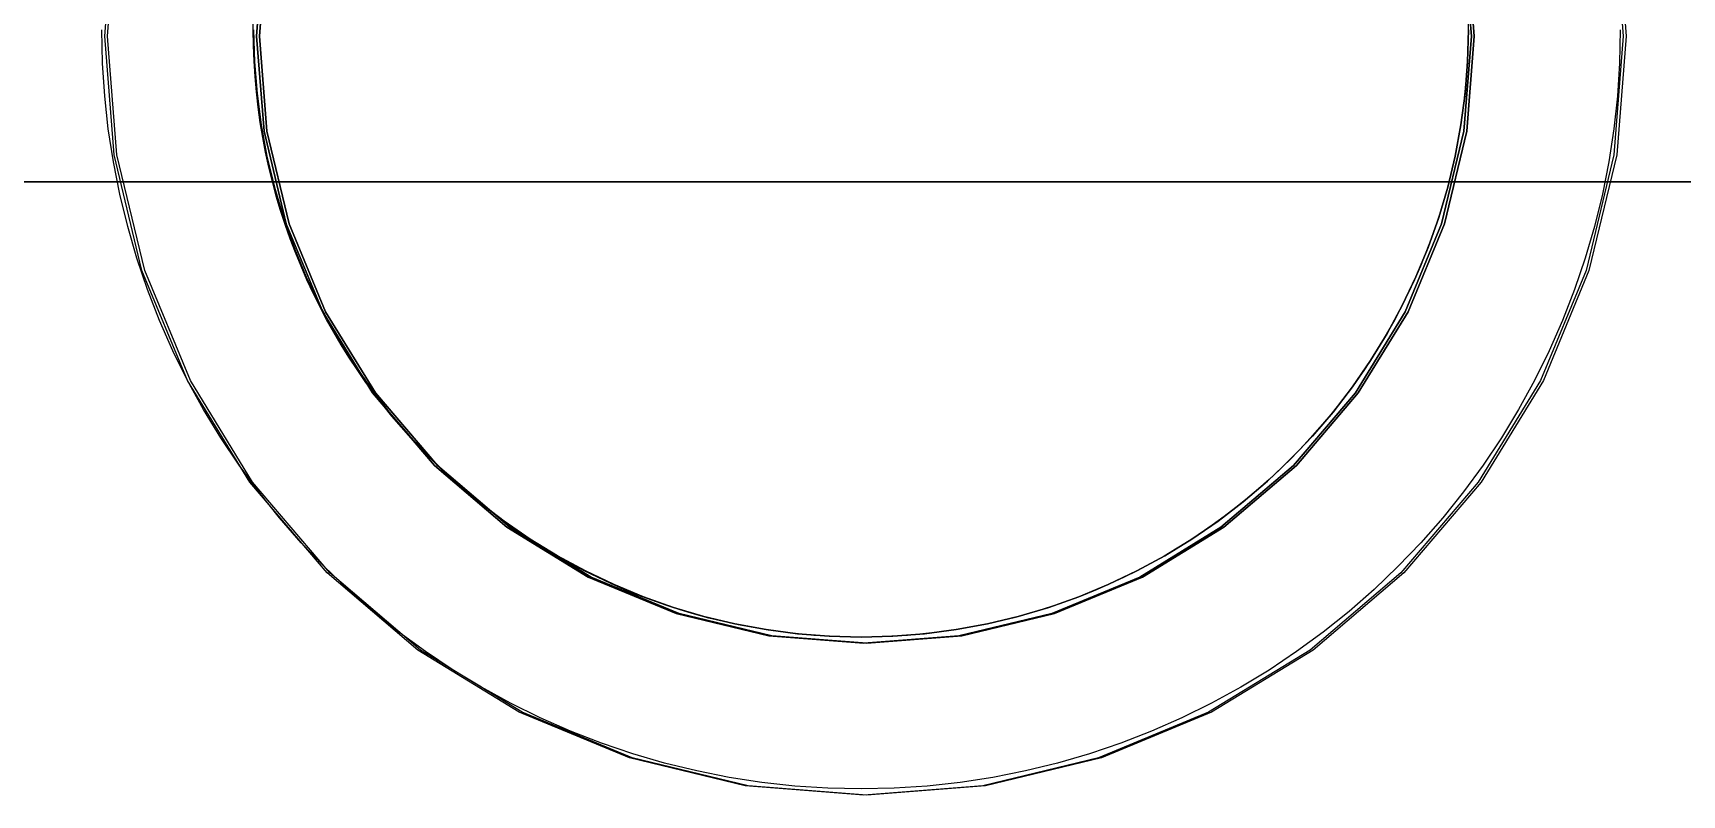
# Model space of a CAD drawing. Header units: millimetres. Extents: x -245 to 49755, y -245 to 41806.
# Drawn here: x 9673.7 to 9728, y 18159.2 to 18184.3 of the extents above; entities that cross this region are included whole.
import ezdxf

# ---------------------------------------------------------------- set-up
doc = ezdxf.new("R2010")
doc.units = ezdxf.units.MM
doc.layers.add('Slab', color=7, linetype='Continuous', lineweight=50)
doc.layers.add('Standard', color=7, linetype='Continuous', lineweight=25)

msp = doc.modelspace()

# ---------------------------------------------------------------- linework, layer by layer
at = {"layer": 'Slab', "color": 7, "linetype": 'Continuous', "lineweight": -3}
for p, q in [((9676.018, 18184.242), (9676.325, 18188.153)), ((9676.018, 18184.242), (9676.325, 18188.153)), ((9676.112, 18184.242), (9676.42, 18188.153)), ((9676.112, 18184.242), (9676.42, 18188.153)), ((9725.71, 18188.153), (9726.018, 18184.242)), ((9725.71, 18188.153), (9726.018, 18184.242)), ((9725.805, 18188.153), (9726.112, 18184.242)), ((9725.805, 18188.153), (9726.112, 18184.242)), ((9681.264, 18187.37), (9681.018, 18184.242)), ((9681.018, 18184.242), (9681.264, 18187.37)), ((9681.359, 18187.37), (9681.112, 18184.242)), ((9681.112, 18184.242), (9681.359, 18187.37)), ((9721.018, 18184.242), (9720.771, 18187.37)), ((9720.771, 18187.37), (9721.018, 18184.242)), ((9721.112, 18184.242), (9720.866, 18187.37)), ((9720.866, 18187.37), (9721.112, 18184.242)), ((9675.946, 18183.353), (9675.922, 18184.443)), ((9675.946, 18183.353), (9675.922, 18184.443)), ((9675.946, 18183.353), (9675.922, 18184.443)), ((9675.946, 18183.353), (9675.922, 18184.443)), ((9676.325, 18180.331), (9676.018, 18184.242)), ((9676.325, 18180.331), (9676.018, 18184.242)), ((9676.42, 18180.331), (9676.112, 18184.242)), ((9676.42, 18180.331), (9676.112, 18184.242)), ((9680.922, 18184.443), (9680.95, 18183.396)), ((9680.95, 18183.396), (9680.922, 18184.443)), ((9680.95, 18183.396), (9680.922, 18184.443)), ((9680.922, 18184.443), (9680.95, 18183.396)), ((9680.95, 18183.396), (9680.922, 18184.443)), ((9680.922, 18184.443), (9680.95, 18183.396)), ((9681.018, 18184.242), (9681.264, 18181.113)), ((9681.264, 18181.113), (9681.018, 18184.242)), ((9681.112, 18184.242), (9681.359, 18181.113)), ((9681.359, 18181.113), (9681.112, 18184.242)), ((9720.771, 18181.113), (9721.018, 18184.242)), ((9721.018, 18184.242), (9720.771, 18181.113)), ((9720.866, 18181.113), (9721.112, 18184.242)), ((9721.112, 18184.242), (9720.866, 18181.113)), ((9720.895, 18183.396), (9720.922, 18184.443)), ((9720.922, 18184.443), (9720.895, 18183.396)), ((9720.922, 18184.443), (9720.895, 18183.396)), ((9720.895, 18183.396), (9720.922, 18184.443)), ((9720.922, 18184.443), (9720.895, 18183.396)), ((9720.895, 18183.396), (9720.922, 18184.443)), ((9726.018, 18184.242), (9725.71, 18180.331)), ((9726.018, 18184.242), (9725.71, 18180.331)), ((9726.112, 18184.242), (9725.805, 18180.331)), ((9726.112, 18184.242), (9725.805, 18180.331)), ((9725.922, 18184.443), (9725.899, 18183.353)), ((9725.922, 18184.443), (9725.899, 18183.353)), ((9725.922, 18184.443), (9725.899, 18183.353)), ((9725.922, 18184.443), (9725.899, 18183.353)), ((9676.018, 18182.264), (9675.946, 18183.353)), ((9676.018, 18182.264), (9675.946, 18183.353)), ((9676.018, 18182.264), (9675.946, 18183.353)), ((9676.018, 18182.264), (9675.946, 18183.353)), ((9680.95, 18183.396), (9681.032, 18182.353)), ((9681.032, 18182.353), (9680.95, 18183.396)), ((9681.032, 18182.353), (9680.95, 18183.396)), ((9680.95, 18183.396), (9681.032, 18182.353)), ((9681.032, 18182.353), (9680.95, 18183.396)), ((9680.95, 18183.396), (9681.032, 18182.353)), ((9720.813, 18182.353), (9720.895, 18183.396)), ((9720.895, 18183.396), (9720.813, 18182.353)), ((9720.895, 18183.396), (9720.813, 18182.353)), ((9720.813, 18182.353), (9720.895, 18183.396)), ((9720.895, 18183.396), (9720.813, 18182.353)), ((9720.813, 18182.353), (9720.895, 18183.396)), ((9725.899, 18183.353), (9725.827, 18182.264)), ((9725.899, 18183.353), (9725.827, 18182.264)), ((9725.899, 18183.353), (9725.827, 18182.264)), ((9725.899, 18183.353), (9725.827, 18182.264)), ((9681.032, 18182.353), (9681.169, 18181.314)), ((9681.169, 18181.314), (9681.032, 18182.353)), ((9681.169, 18181.314), (9681.032, 18182.353)), ((9681.032, 18182.353), (9681.169, 18181.314)), ((9681.169, 18181.314), (9681.032, 18182.353)), ((9681.032, 18182.353), (9681.169, 18181.314)), ((9720.676, 18181.314), (9720.813, 18182.353)), ((9720.813, 18182.353), (9720.676, 18181.314)), ((9720.813, 18182.353), (9720.676, 18181.314)), ((9720.676, 18181.314), (9720.813, 18182.353)), ((9720.813, 18182.353), (9720.676, 18181.314)), ((9720.676, 18181.314), (9720.813, 18182.353)), ((9676.136, 18181.18), (9676.018, 18182.264)), ((9676.136, 18181.18), (9676.018, 18182.264)), ((9676.136, 18181.18), (9676.018, 18182.264)), ((9676.136, 18181.18), (9676.018, 18182.264)), ((9725.827, 18182.264), (9725.709, 18181.18)), ((9725.827, 18182.264), (9725.709, 18181.18)), ((9725.827, 18182.264), (9725.709, 18181.18)), ((9725.827, 18182.264), (9725.709, 18181.18)), ((9681.169, 18181.314), (9681.36, 18180.285)), ((9681.36, 18180.285), (9681.169, 18181.314)), ((9681.36, 18180.285), (9681.169, 18181.314)), ((9681.169, 18181.314), (9681.36, 18180.285)), ((9681.36, 18180.285), (9681.169, 18181.314)), ((9681.169, 18181.314), (9681.36, 18180.285)), ((9720.485, 18180.285), (9720.676, 18181.314)), ((9720.676, 18181.314), (9720.485, 18180.285)), ((9720.676, 18181.314), (9720.485, 18180.285)), ((9720.485, 18180.285), (9720.676, 18181.314)), ((9720.676, 18181.314), (9720.485, 18180.285)), ((9720.485, 18180.285), (9720.676, 18181.314)), ((9676.302, 18180.102), (9676.136, 18181.18)), ((9676.302, 18180.102), (9676.136, 18181.18)), ((9676.302, 18180.102), (9676.136, 18181.18)), ((9676.302, 18180.102), (9676.136, 18181.18)), ((9681.264, 18181.113), (9681.996, 18178.061)), ((9681.996, 18178.061), (9681.264, 18181.113)), ((9681.359, 18181.113), (9682.091, 18178.061)), ((9682.091, 18178.061), (9681.359, 18181.113)), ((9720.039, 18178.061), (9720.771, 18181.113)), ((9720.771, 18181.113), (9720.039, 18178.061)), ((9720.134, 18178.061), (9720.866, 18181.113)), ((9720.866, 18181.113), (9720.134, 18178.061)), ((9725.709, 18181.18), (9725.543, 18180.102)), ((9725.709, 18181.18), (9725.543, 18180.102)), ((9725.709, 18181.18), (9725.543, 18180.102)), ((9725.709, 18181.18), (9725.543, 18180.102)), ((9677.241, 18176.516), (9676.325, 18180.331)), ((9677.241, 18176.516), (9676.325, 18180.331)), ((9677.336, 18176.516), (9676.42, 18180.331)), ((9677.336, 18176.516), (9676.42, 18180.331)), ((9681.36, 18180.285), (9681.604, 18179.267)), ((9681.604, 18179.267), (9681.36, 18180.285)), ((9681.604, 18179.267), (9681.36, 18180.285)), ((9681.36, 18180.285), (9681.604, 18179.267)), ((9681.604, 18179.267), (9681.36, 18180.285)), ((9681.36, 18180.285), (9681.604, 18179.267)), ((9720.241, 18179.267), (9720.485, 18180.285)), ((9720.485, 18180.285), (9720.241, 18179.267)), ((9720.485, 18180.285), (9720.241, 18179.267)), ((9720.241, 18179.267), (9720.485, 18180.285)), ((9720.485, 18180.285), (9720.241, 18179.267)), ((9720.241, 18179.267), (9720.485, 18180.285)), ((9725.71, 18180.331), (9724.794, 18176.516)), ((9725.71, 18180.331), (9724.794, 18176.516)), ((9725.805, 18180.331), (9724.889, 18176.516)), ((9725.805, 18180.331), (9724.889, 18176.516)), ((9676.515, 18179.032), (9676.302, 18180.102)), ((9676.515, 18179.032), (9676.302, 18180.102)), ((9676.515, 18179.032), (9676.302, 18180.102)), ((9676.515, 18179.032), (9676.302, 18180.102)), ((9725.543, 18180.102), (9725.33, 18179.032)), ((9725.543, 18180.102), (9725.33, 18179.032)), ((9725.543, 18180.102), (9725.33, 18179.032)), ((9725.543, 18180.102), (9725.33, 18179.032)), ((9681.604, 18179.267), (9681.901, 18178.263)), ((9681.901, 18178.263), (9681.604, 18179.267)), ((9681.901, 18178.263), (9681.604, 18179.267)), ((9681.604, 18179.267), (9681.901, 18178.263)), ((9681.901, 18178.263), (9681.604, 18179.267)), ((9681.604, 18179.267), (9681.901, 18178.263)), ((9719.944, 18178.263), (9720.241, 18179.267)), ((9720.241, 18179.267), (9719.944, 18178.263)), ((9720.241, 18179.267), (9719.944, 18178.263)), ((9719.944, 18178.263), (9720.241, 18179.267)), ((9720.241, 18179.267), (9719.944, 18178.263)), ((9719.944, 18178.263), (9720.241, 18179.267)), ((9676.774, 18177.973), (9676.515, 18179.032)), ((9676.774, 18177.973), (9676.515, 18179.032)), ((9676.774, 18177.973), (9676.515, 18179.032)), ((9676.774, 18177.973), (9676.515, 18179.032)), ((9725.33, 18179.032), (9725.071, 18177.973)), ((9725.33, 18179.032), (9725.071, 18177.973)), ((9725.33, 18179.032), (9725.071, 18177.973)), ((9725.33, 18179.032), (9725.071, 18177.973)), ((9681.901, 18178.263), (9682.251, 18177.276)), ((9682.251, 18177.276), (9681.901, 18178.263)), ((9682.251, 18177.276), (9681.901, 18178.263)), ((9681.901, 18178.263), (9682.251, 18177.276)), ((9682.251, 18177.276), (9681.901, 18178.263)), ((9681.901, 18178.263), (9682.251, 18177.276)), ((9681.996, 18178.061), (9683.197, 18175.162)), ((9683.197, 18175.162), (9681.996, 18178.061)), ((9682.091, 18178.061), (9683.292, 18175.162)), ((9683.292, 18175.162), (9682.091, 18178.061)), ((9718.838, 18175.162), (9720.039, 18178.061)), ((9720.039, 18178.061), (9718.838, 18175.162)), ((9718.933, 18175.162), (9720.134, 18178.061)), ((9720.134, 18178.061), (9718.933, 18175.162)), ((9719.594, 18177.276), (9719.944, 18178.263)), ((9719.944, 18178.263), (9719.594, 18177.276)), ((9719.944, 18178.263), (9719.594, 18177.276)), ((9719.594, 18177.276), (9719.944, 18178.263)), ((9719.944, 18178.263), (9719.594, 18177.276)), ((9719.594, 18177.276), (9719.944, 18178.263)), ((9677.08, 18176.926), (9676.774, 18177.973)), ((9677.08, 18176.926), (9676.774, 18177.973)), ((9677.08, 18176.926), (9676.774, 18177.973)), ((9677.08, 18176.926), (9676.774, 18177.973)), ((9725.071, 18177.973), (9724.765, 18176.926)), ((9725.071, 18177.973), (9724.765, 18176.926)), ((9725.071, 18177.973), (9724.765, 18176.926)), ((9725.071, 18177.973), (9724.765, 18176.926)), ((9677.43, 18175.893), (9677.08, 18176.926)), ((9677.43, 18175.893), (9677.08, 18176.926)), ((9677.43, 18175.893), (9677.08, 18176.926)), ((9677.43, 18175.893), (9677.08, 18176.926)), ((9682.251, 18177.276), (9682.652, 18176.308)), ((9682.652, 18176.308), (9682.251, 18177.276)), ((9682.652, 18176.308), (9682.251, 18177.276)), ((9682.251, 18177.276), (9682.652, 18176.308)), ((9682.652, 18176.308), (9682.251, 18177.276)), ((9682.251, 18177.276), (9682.652, 18176.308)), ((9719.193, 18176.308), (9719.594, 18177.276)), ((9719.594, 18177.276), (9719.193, 18176.308)), ((9719.594, 18177.276), (9719.193, 18176.308)), ((9719.193, 18176.308), (9719.594, 18177.276)), ((9719.594, 18177.276), (9719.193, 18176.308)), ((9719.193, 18176.308), (9719.594, 18177.276)), ((9724.765, 18176.926), (9724.415, 18175.893)), ((9724.765, 18176.926), (9724.415, 18175.893)), ((9724.765, 18176.926), (9724.415, 18175.893)), ((9724.765, 18176.926), (9724.415, 18175.893)), ((9678.742, 18172.892), (9677.241, 18176.516)), ((9678.742, 18172.892), (9677.241, 18176.516)), ((9678.837, 18172.892), (9677.336, 18176.516)), ((9678.837, 18172.892), (9677.336, 18176.516)), ((9724.794, 18176.516), (9723.293, 18172.892)), ((9724.794, 18176.516), (9723.293, 18172.892)), ((9724.889, 18176.516), (9723.388, 18172.892)), ((9724.889, 18176.516), (9723.388, 18172.892)), ((9677.826, 18174.876), (9677.43, 18175.893)), ((9677.826, 18174.876), (9677.43, 18175.893)), ((9677.826, 18174.876), (9677.43, 18175.893)), ((9677.826, 18174.876), (9677.43, 18175.893)), ((9682.652, 18176.308), (9683.102, 18175.363)), ((9683.102, 18175.363), (9682.652, 18176.308)), ((9683.102, 18175.363), (9682.652, 18176.308)), ((9682.652, 18176.308), (9683.102, 18175.363)), ((9683.102, 18175.363), (9682.652, 18176.308)), ((9682.652, 18176.308), (9683.102, 18175.363)), ((9718.743, 18175.363), (9719.193, 18176.308)), ((9719.193, 18176.308), (9718.743, 18175.363)), ((9719.193, 18176.308), (9718.743, 18175.363)), ((9718.743, 18175.363), (9719.193, 18176.308)), ((9719.193, 18176.308), (9718.743, 18175.363)), ((9718.743, 18175.363), (9719.193, 18176.308)), ((9724.415, 18175.893), (9724.019, 18174.876)), ((9724.415, 18175.893), (9724.019, 18174.876)), ((9724.415, 18175.893), (9724.019, 18174.876)), ((9724.415, 18175.893), (9724.019, 18174.876)), ((9683.102, 18175.363), (9683.602, 18174.443)), ((9683.602, 18174.443), (9683.102, 18175.363)), ((9683.602, 18174.443), (9683.102, 18175.363)), ((9683.102, 18175.363), (9683.602, 18174.443)), ((9683.602, 18174.443), (9683.102, 18175.363)), ((9683.102, 18175.363), (9683.602, 18174.443)), ((9718.243, 18174.443), (9718.743, 18175.363)), ((9718.743, 18175.363), (9718.243, 18174.443)), ((9718.743, 18175.363), (9718.243, 18174.443)), ((9718.243, 18174.443), (9718.743, 18175.363)), ((9718.743, 18175.363), (9718.243, 18174.443)), ((9718.243, 18174.443), (9718.743, 18175.363)), ((9678.265, 18173.878), (9677.826, 18174.876)), ((9678.265, 18173.878), (9677.826, 18174.876)), ((9678.265, 18173.878), (9677.826, 18174.876)), ((9678.265, 18173.878), (9677.826, 18174.876)), ((9683.197, 18175.162), (9684.837, 18172.486)), ((9684.837, 18172.486), (9683.197, 18175.162)), ((9683.292, 18175.162), (9684.932, 18172.486)), ((9684.932, 18172.486), (9683.292, 18175.162)), ((9717.198, 18172.486), (9718.838, 18175.162)), ((9718.838, 18175.162), (9717.198, 18172.486)), ((9717.293, 18172.486), (9718.933, 18175.162)), ((9718.933, 18175.162), (9717.293, 18172.486)), ((9724.019, 18174.876), (9723.58, 18173.878)), ((9724.019, 18174.876), (9723.58, 18173.878)), ((9724.019, 18174.876), (9723.58, 18173.878)), ((9724.019, 18174.876), (9723.58, 18173.878)), ((9683.602, 18174.443), (9684.149, 18173.55)), ((9684.149, 18173.55), (9683.602, 18174.443)), ((9684.149, 18173.55), (9683.602, 18174.443)), ((9683.602, 18174.443), (9684.149, 18173.55)), ((9684.149, 18173.55), (9683.602, 18174.443)), ((9683.602, 18174.443), (9684.149, 18173.55)), ((9717.696, 18173.55), (9718.243, 18174.443)), ((9718.243, 18174.443), (9717.696, 18173.55)), ((9718.243, 18174.443), (9717.696, 18173.55)), ((9717.696, 18173.55), (9718.243, 18174.443)), ((9718.243, 18174.443), (9717.696, 18173.55)), ((9717.696, 18173.55), (9718.243, 18174.443)), ((9678.747, 18172.899), (9678.265, 18173.878)), ((9678.747, 18172.899), (9678.265, 18173.878)), ((9678.747, 18172.899), (9678.265, 18173.878)), ((9678.747, 18172.899), (9678.265, 18173.878)), ((9723.58, 18173.878), (9723.098, 18172.899)), ((9723.58, 18173.878), (9723.098, 18172.899)), ((9723.58, 18173.878), (9723.098, 18172.899)), ((9723.58, 18173.878), (9723.098, 18172.899)), ((9684.149, 18173.55), (9684.742, 18172.687)), ((9684.742, 18172.687), (9684.149, 18173.55)), ((9684.742, 18172.687), (9684.149, 18173.55)), ((9684.149, 18173.55), (9684.742, 18172.687)), ((9684.742, 18172.687), (9684.149, 18173.55)), ((9684.149, 18173.55), (9684.742, 18172.687)), ((9717.103, 18172.687), (9717.696, 18173.55)), ((9717.696, 18173.55), (9717.103, 18172.687)), ((9717.696, 18173.55), (9717.103, 18172.687)), ((9717.103, 18172.687), (9717.696, 18173.55)), ((9717.696, 18173.55), (9717.103, 18172.687)), ((9717.103, 18172.687), (9717.696, 18173.55)), ((9680.792, 18169.547), (9678.742, 18172.892)), ((9680.792, 18169.547), (9678.742, 18172.892)), ((9679.272, 18171.943), (9678.747, 18172.899)), ((9679.272, 18171.943), (9678.747, 18172.899)), ((9679.272, 18171.943), (9678.747, 18172.899)), ((9679.272, 18171.943), (9678.747, 18172.899)), ((9680.887, 18169.547), (9678.837, 18172.892)), ((9680.887, 18169.547), (9678.837, 18172.892)), ((9684.742, 18172.687), (9685.38, 18171.857)), ((9685.38, 18171.857), (9684.742, 18172.687)), ((9685.38, 18171.857), (9684.742, 18172.687)), ((9684.742, 18172.687), (9685.38, 18171.857)), ((9685.38, 18171.857), (9684.742, 18172.687)), ((9684.742, 18172.687), (9685.38, 18171.857)), ((9716.465, 18171.857), (9717.103, 18172.687)), ((9717.103, 18172.687), (9716.465, 18171.857)), ((9717.103, 18172.687), (9716.465, 18171.857)), ((9716.465, 18171.857), (9717.103, 18172.687)), ((9717.103, 18172.687), (9716.465, 18171.857)), ((9716.465, 18171.857), (9717.103, 18172.687)), ((9723.293, 18172.892), (9721.243, 18169.547)), ((9723.293, 18172.892), (9721.243, 18169.547)), ((9723.388, 18172.892), (9721.338, 18169.547)), ((9723.388, 18172.892), (9721.338, 18169.547)), ((9723.098, 18172.899), (9722.573, 18171.943)), ((9723.098, 18172.899), (9722.573, 18171.943)), ((9723.098, 18172.899), (9722.573, 18171.943)), ((9723.098, 18172.899), (9722.573, 18171.943)), ((9684.837, 18172.486), (9686.875, 18170.1)), ((9686.875, 18170.1), (9684.837, 18172.486)), ((9684.932, 18172.486), (9686.97, 18170.1)), ((9686.97, 18170.1), (9684.932, 18172.486)), ((9715.16, 18170.1), (9717.198, 18172.486)), ((9717.198, 18172.486), (9715.16, 18170.1)), ((9715.255, 18170.1), (9717.293, 18172.486)), ((9717.293, 18172.486), (9715.255, 18170.1)), ((9679.838, 18171.011), (9679.272, 18171.943)), ((9679.838, 18171.011), (9679.272, 18171.943)), ((9679.838, 18171.011), (9679.272, 18171.943)), ((9679.838, 18171.011), (9679.272, 18171.943)), ((9685.38, 18171.857), (9686.06, 18171.061)), ((9686.06, 18171.061), (9685.38, 18171.857)), ((9686.06, 18171.061), (9685.38, 18171.857)), ((9685.38, 18171.857), (9686.06, 18171.061)), ((9686.06, 18171.061), (9685.38, 18171.857)), ((9685.38, 18171.857), (9686.06, 18171.061)), ((9715.785, 18171.061), (9716.465, 18171.857)), ((9716.465, 18171.857), (9715.785, 18171.061)), ((9716.465, 18171.857), (9715.785, 18171.061)), ((9715.785, 18171.061), (9716.465, 18171.857)), ((9716.465, 18171.857), (9715.785, 18171.061)), ((9715.785, 18171.061), (9716.465, 18171.857)), ((9722.573, 18171.943), (9722.007, 18171.011)), ((9722.573, 18171.943), (9722.007, 18171.011)), ((9722.573, 18171.943), (9722.007, 18171.011)), ((9722.573, 18171.943), (9722.007, 18171.011)), ((9680.444, 18170.104), (9679.838, 18171.011)), ((9680.444, 18170.104), (9679.838, 18171.011)), ((9680.444, 18170.104), (9679.838, 18171.011)), ((9680.444, 18170.104), (9679.838, 18171.011)), ((9686.06, 18171.061), (9686.78, 18170.301)), ((9686.78, 18170.301), (9686.06, 18171.061)), ((9686.78, 18170.301), (9686.06, 18171.061)), ((9686.06, 18171.061), (9686.78, 18170.301)), ((9686.78, 18170.301), (9686.06, 18171.061)), ((9686.06, 18171.061), (9686.78, 18170.301)), ((9715.065, 18170.301), (9715.785, 18171.061)), ((9715.785, 18171.061), (9715.065, 18170.301)), ((9715.785, 18171.061), (9715.065, 18170.301)), ((9715.065, 18170.301), (9715.785, 18171.061)), ((9715.785, 18171.061), (9715.065, 18170.301)), ((9715.065, 18170.301), (9715.785, 18171.061)), ((9722.007, 18171.011), (9721.401, 18170.104)), ((9722.007, 18171.011), (9721.401, 18170.104)), ((9722.007, 18171.011), (9721.401, 18170.104)), ((9722.007, 18171.011), (9721.401, 18170.104)), ((9681.089, 18169.224), (9680.444, 18170.104)), ((9681.089, 18169.224), (9680.444, 18170.104)), ((9681.089, 18169.224), (9680.444, 18170.104)), ((9681.089, 18169.224), (9680.444, 18170.104)), ((9686.78, 18170.301), (9687.54, 18169.58)), ((9687.54, 18169.58), (9686.78, 18170.301)), ((9687.54, 18169.58), (9686.78, 18170.301)), ((9686.78, 18170.301), (9687.54, 18169.58)), ((9687.54, 18169.58), (9686.78, 18170.301)), ((9686.78, 18170.301), (9687.54, 18169.58)), ((9686.875, 18170.1), (9689.262, 18168.061)), ((9689.262, 18168.061), (9686.875, 18170.1)), ((9686.97, 18170.1), (9689.357, 18168.061)), ((9689.357, 18168.061), (9686.97, 18170.1)), ((9712.773, 18168.061), (9715.16, 18170.1)), ((9715.16, 18170.1), (9712.773, 18168.061)), ((9712.868, 18168.061), (9715.255, 18170.1)), ((9715.255, 18170.1), (9712.868, 18168.061)), ((9714.305, 18169.58), (9715.065, 18170.301)), ((9715.065, 18170.301), (9714.305, 18169.58)), ((9715.065, 18170.301), (9714.305, 18169.58)), ((9714.305, 18169.58), (9715.065, 18170.301)), ((9715.065, 18170.301), (9714.305, 18169.58)), ((9714.305, 18169.58), (9715.065, 18170.301)), ((9721.401, 18170.104), (9720.756, 18169.224)), ((9721.401, 18170.104), (9720.756, 18169.224)), ((9721.401, 18170.104), (9720.756, 18169.224)), ((9721.401, 18170.104), (9720.756, 18169.224)), ((9683.34, 18166.564), (9680.792, 18169.547)), ((9683.34, 18166.564), (9680.792, 18169.547)), ((9683.435, 18166.564), (9680.887, 18169.547)), ((9683.435, 18166.564), (9680.887, 18169.547)), ((9687.54, 18169.58), (9688.336, 18168.9)), ((9688.336, 18168.9), (9687.54, 18169.58)), ((9688.336, 18168.9), (9687.54, 18169.58)), ((9687.54, 18169.58), (9688.336, 18168.9)), ((9688.336, 18168.9), (9687.54, 18169.58)), ((9687.54, 18169.58), (9688.336, 18168.9)), ((9713.509, 18168.9), (9714.305, 18169.58)), ((9714.305, 18169.58), (9713.509, 18168.9)), ((9714.305, 18169.58), (9713.509, 18168.9)), ((9713.509, 18168.9), (9714.305, 18169.58)), ((9714.305, 18169.58), (9713.509, 18168.9)), ((9713.509, 18168.9), (9714.305, 18169.58)), ((9721.243, 18169.547), (9718.695, 18166.564)), ((9721.243, 18169.547), (9718.695, 18166.564)), ((9721.338, 18169.547), (9718.79, 18166.564)), ((9721.338, 18169.547), (9718.79, 18166.564)), ((9681.771, 18168.373), (9681.089, 18169.224)), ((9681.771, 18168.373), (9681.089, 18169.224)), ((9681.771, 18168.373), (9681.089, 18169.224)), ((9681.771, 18168.373), (9681.089, 18169.224)), ((9688.336, 18168.9), (9689.167, 18168.263)), ((9689.167, 18168.263), (9688.336, 18168.9)), ((9689.167, 18168.263), (9688.336, 18168.9)), ((9688.336, 18168.9), (9689.167, 18168.263)), ((9689.167, 18168.263), (9688.336, 18168.9)), ((9688.336, 18168.9), (9689.167, 18168.263)), ((9712.678, 18168.263), (9713.509, 18168.9)), ((9713.509, 18168.9), (9712.678, 18168.263)), ((9713.509, 18168.9), (9712.678, 18168.263)), ((9712.678, 18168.263), (9713.509, 18168.9)), ((9713.509, 18168.9), (9712.678, 18168.263)), ((9712.678, 18168.263), (9713.509, 18168.9)), ((9720.756, 18169.224), (9720.074, 18168.373)), ((9720.756, 18169.224), (9720.074, 18168.373)), ((9720.756, 18169.224), (9720.074, 18168.373)), ((9720.756, 18169.224), (9720.074, 18168.373)), ((9682.491, 18167.553), (9681.771, 18168.373)), ((9682.491, 18167.553), (9681.771, 18168.373)), ((9682.491, 18167.553), (9681.771, 18168.373)), ((9682.491, 18167.553), (9681.771, 18168.373)), ((9689.167, 18168.263), (9690.03, 18167.67)), ((9690.03, 18167.67), (9689.167, 18168.263)), ((9690.03, 18167.67), (9689.167, 18168.263)), ((9689.167, 18168.263), (9690.03, 18167.67)), ((9690.03, 18167.67), (9689.167, 18168.263)), ((9689.167, 18168.263), (9690.03, 18167.67)), ((9711.815, 18167.67), (9712.678, 18168.263)), ((9712.678, 18168.263), (9711.815, 18167.67)), ((9712.678, 18168.263), (9711.815, 18167.67)), ((9711.815, 18167.67), (9712.678, 18168.263)), ((9712.678, 18168.263), (9711.815, 18167.67)), ((9711.815, 18167.67), (9712.678, 18168.263)), ((9720.074, 18168.373), (9719.354, 18167.553)), ((9720.074, 18168.373), (9719.354, 18167.553)), ((9720.074, 18168.373), (9719.354, 18167.553)), ((9720.074, 18168.373), (9719.354, 18167.553)), ((9689.262, 18168.061), (9691.938, 18166.422)), ((9691.938, 18166.422), (9689.262, 18168.061)), ((9689.357, 18168.061), (9692.033, 18166.422)), ((9692.033, 18166.422), (9689.357, 18168.061)), ((9690.03, 18167.67), (9690.922, 18167.123)), ((9690.922, 18167.123), (9690.03, 18167.67)), ((9690.922, 18167.123), (9690.03, 18167.67)), ((9690.03, 18167.67), (9690.922, 18167.123)), ((9690.922, 18167.123), (9690.03, 18167.67)), ((9690.03, 18167.67), (9690.922, 18167.123)), ((9710.097, 18166.422), (9712.773, 18168.061)), ((9712.773, 18168.061), (9710.097, 18166.422)), ((9710.192, 18166.422), (9712.868, 18168.061)), ((9712.868, 18168.061), (9710.192, 18166.422)), ((9710.922, 18167.123), (9711.815, 18167.67)), ((9711.815, 18167.67), (9710.922, 18167.123)), ((9711.815, 18167.67), (9710.922, 18167.123)), ((9710.922, 18167.123), (9711.815, 18167.67)), ((9711.815, 18167.67), (9710.922, 18167.123)), ((9710.922, 18167.123), (9711.815, 18167.67)), ((9683.245, 18166.765), (9682.491, 18167.553)), ((9683.245, 18166.765), (9682.491, 18167.553)), ((9683.245, 18166.765), (9682.491, 18167.553)), ((9683.245, 18166.765), (9682.491, 18167.553)), ((9690.922, 18167.123), (9691.843, 18166.623)), ((9691.843, 18166.623), (9690.922, 18167.123)), ((9691.843, 18166.623), (9690.922, 18167.123)), ((9690.922, 18167.123), (9691.843, 18166.623)), ((9691.843, 18166.623), (9690.922, 18167.123)), ((9690.922, 18167.123), (9691.843, 18166.623)), ((9710.002, 18166.623), (9710.922, 18167.123)), ((9710.922, 18167.123), (9710.002, 18166.623)), ((9710.922, 18167.123), (9710.002, 18166.623)), ((9710.002, 18166.623), (9710.922, 18167.123)), ((9710.922, 18167.123), (9710.002, 18166.623)), ((9710.002, 18166.623), (9710.922, 18167.123)), ((9719.354, 18167.553), (9718.6, 18166.765)), ((9719.354, 18167.553), (9718.6, 18166.765)), ((9719.354, 18167.553), (9718.6, 18166.765)), ((9719.354, 18167.553), (9718.6, 18166.765)), ((9684.033, 18166.011), (9683.245, 18166.765)), ((9684.033, 18166.011), (9683.245, 18166.765)), ((9684.033, 18166.011), (9683.245, 18166.765)), ((9684.033, 18166.011), (9683.245, 18166.765)), ((9691.843, 18166.623), (9692.788, 18166.172)), ((9692.788, 18166.172), (9691.843, 18166.623)), ((9692.788, 18166.172), (9691.843, 18166.623)), ((9691.843, 18166.623), (9692.788, 18166.172)), ((9692.788, 18166.172), (9691.843, 18166.623)), ((9691.843, 18166.623), (9692.788, 18166.172)), ((9709.057, 18166.172), (9710.002, 18166.623)), ((9710.002, 18166.623), (9709.057, 18166.172)), ((9710.002, 18166.623), (9709.057, 18166.172)), ((9709.057, 18166.172), (9710.002, 18166.623)), ((9710.002, 18166.623), (9709.057, 18166.172)), ((9709.057, 18166.172), (9710.002, 18166.623)), ((9718.6, 18166.765), (9717.812, 18166.011)), ((9718.6, 18166.765), (9717.812, 18166.011)), ((9718.6, 18166.765), (9717.812, 18166.011)), ((9718.6, 18166.765), (9717.812, 18166.011)), ((9686.323, 18164.016), (9683.34, 18166.564)), ((9686.323, 18164.016), (9683.34, 18166.564)), ((9686.418, 18164.016), (9683.435, 18166.564)), ((9686.418, 18164.016), (9683.435, 18166.564)), ((9691.938, 18166.422), (9694.837, 18165.221)), ((9694.837, 18165.221), (9691.938, 18166.422)), ((9692.033, 18166.422), (9694.932, 18165.221)), ((9694.932, 18165.221), (9692.033, 18166.422)), ((9692.788, 18166.172), (9693.755, 18165.772)), ((9693.755, 18165.772), (9692.788, 18166.172)), ((9693.755, 18165.772), (9692.788, 18166.172)), ((9692.788, 18166.172), (9693.755, 18165.772)), ((9693.755, 18165.772), (9692.788, 18166.172)), ((9692.788, 18166.172), (9693.755, 18165.772)), ((9707.198, 18165.221), (9710.097, 18166.422)), ((9710.097, 18166.422), (9707.198, 18165.221)), ((9707.293, 18165.221), (9710.192, 18166.422)), ((9710.192, 18166.422), (9707.293, 18165.221)), ((9708.09, 18165.772), (9709.057, 18166.172)), ((9709.057, 18166.172), (9708.09, 18165.772)), ((9709.057, 18166.172), (9708.09, 18165.772)), ((9708.09, 18165.772), (9709.057, 18166.172)), ((9709.057, 18166.172), (9708.09, 18165.772)), ((9708.09, 18165.772), (9709.057, 18166.172)), ((9718.695, 18166.564), (9715.712, 18164.016)), ((9718.695, 18166.564), (9715.712, 18164.016)), ((9718.79, 18166.564), (9715.807, 18164.016)), ((9718.79, 18166.564), (9715.807, 18164.016)), ((9684.853, 18165.292), (9684.033, 18166.011)), ((9684.853, 18165.292), (9684.033, 18166.011)), ((9684.853, 18165.292), (9684.033, 18166.011)), ((9684.853, 18165.292), (9684.033, 18166.011)), ((9693.755, 18165.772), (9694.742, 18165.422)), ((9694.742, 18165.422), (9693.755, 18165.772)), ((9694.742, 18165.422), (9693.755, 18165.772)), ((9693.755, 18165.772), (9694.742, 18165.422)), ((9694.742, 18165.422), (9693.755, 18165.772)), ((9693.755, 18165.772), (9694.742, 18165.422)), ((9707.103, 18165.422), (9708.09, 18165.772)), ((9708.09, 18165.772), (9707.103, 18165.422)), ((9708.09, 18165.772), (9707.103, 18165.422)), ((9707.103, 18165.422), (9708.09, 18165.772)), ((9708.09, 18165.772), (9707.103, 18165.422)), ((9707.103, 18165.422), (9708.09, 18165.772)), ((9717.812, 18166.011), (9716.992, 18165.292)), ((9717.812, 18166.011), (9716.992, 18165.292)), ((9717.812, 18166.011), (9716.992, 18165.292)), ((9717.812, 18166.011), (9716.992, 18165.292)), ((9685.703, 18164.609), (9684.853, 18165.292)), ((9685.703, 18164.609), (9684.853, 18165.292)), ((9685.703, 18164.609), (9684.853, 18165.292)), ((9685.703, 18164.609), (9684.853, 18165.292)), ((9694.742, 18165.422), (9695.746, 18165.125)), ((9695.746, 18165.125), (9694.742, 18165.422)), ((9695.746, 18165.125), (9694.742, 18165.422)), ((9694.742, 18165.422), (9695.746, 18165.125)), ((9695.746, 18165.125), (9694.742, 18165.422)), ((9694.742, 18165.422), (9695.746, 18165.125)), ((9694.837, 18165.221), (9697.889, 18164.488)), ((9697.889, 18164.488), (9694.837, 18165.221)), ((9694.932, 18165.221), (9697.984, 18164.488)), ((9697.984, 18164.488), (9694.932, 18165.221)), ((9695.746, 18165.125), (9696.764, 18164.88)), ((9696.764, 18164.88), (9695.746, 18165.125)), ((9696.764, 18164.88), (9695.746, 18165.125)), ((9695.746, 18165.125), (9696.764, 18164.88)), ((9696.764, 18164.88), (9695.746, 18165.125)), ((9695.746, 18165.125), (9696.764, 18164.88)), ((9704.146, 18164.488), (9707.198, 18165.221)), ((9707.198, 18165.221), (9704.146, 18164.488)), ((9704.241, 18164.488), (9707.293, 18165.221)), ((9707.293, 18165.221), (9704.241, 18164.488)), ((9705.081, 18164.88), (9706.099, 18165.125)), ((9706.099, 18165.125), (9705.081, 18164.88)), ((9706.099, 18165.125), (9705.081, 18164.88)), ((9705.081, 18164.88), (9706.099, 18165.125)), ((9706.099, 18165.125), (9705.081, 18164.88)), ((9705.081, 18164.88), (9706.099, 18165.125)), ((9706.099, 18165.125), (9707.103, 18165.422)), ((9707.103, 18165.422), (9706.099, 18165.125)), ((9707.103, 18165.422), (9706.099, 18165.125)), ((9706.099, 18165.125), (9707.103, 18165.422)), ((9707.103, 18165.422), (9706.099, 18165.125)), ((9706.099, 18165.125), (9707.103, 18165.422)), ((9716.992, 18165.292), (9716.142, 18164.609)), ((9716.992, 18165.292), (9716.142, 18164.609)), ((9716.992, 18165.292), (9716.142, 18164.609)), ((9716.992, 18165.292), (9716.142, 18164.609)), ((9686.583, 18163.964), (9685.703, 18164.609)), ((9686.583, 18163.964), (9685.703, 18164.609)), ((9686.583, 18163.964), (9685.703, 18164.609)), ((9686.583, 18163.964), (9685.703, 18164.609)), ((9696.764, 18164.88), (9697.794, 18164.689)), ((9697.794, 18164.689), (9696.764, 18164.88)), ((9697.794, 18164.689), (9696.764, 18164.88)), ((9696.764, 18164.88), (9697.794, 18164.689)), ((9697.794, 18164.689), (9696.764, 18164.88)), ((9696.764, 18164.88), (9697.794, 18164.689)), ((9697.794, 18164.689), (9698.832, 18164.553)), ((9698.832, 18164.553), (9697.794, 18164.689)), ((9698.832, 18164.553), (9697.794, 18164.689)), ((9697.794, 18164.689), (9698.832, 18164.553)), ((9698.832, 18164.553), (9697.794, 18164.689)), ((9697.794, 18164.689), (9698.832, 18164.553)), ((9697.889, 18164.488), (9701.018, 18164.242)), ((9701.018, 18164.242), (9697.889, 18164.488)), ((9697.984, 18164.488), (9701.112, 18164.242)), ((9701.112, 18164.242), (9697.984, 18164.488)), ((9698.832, 18164.553), (9699.876, 18164.471)), ((9699.876, 18164.471), (9698.832, 18164.553)), ((9699.876, 18164.471), (9698.832, 18164.553)), ((9698.832, 18164.553), (9699.876, 18164.471)), ((9699.876, 18164.471), (9698.832, 18164.553)), ((9698.832, 18164.553), (9699.876, 18164.471)), ((9699.876, 18164.471), (9700.922, 18164.443)), ((9700.922, 18164.443), (9699.876, 18164.471)), ((9700.922, 18164.443), (9699.876, 18164.471)), ((9699.876, 18164.471), (9700.922, 18164.443)), ((9700.922, 18164.443), (9699.876, 18164.471)), ((9699.876, 18164.471), (9700.922, 18164.443)), ((9700.922, 18164.443), (9701.969, 18164.471)), ((9701.969, 18164.471), (9700.922, 18164.443)), ((9701.969, 18164.471), (9700.922, 18164.443)), ((9700.922, 18164.443), (9701.969, 18164.471)), ((9701.969, 18164.471), (9700.922, 18164.443)), ((9700.922, 18164.443), (9701.969, 18164.471)), ((9701.018, 18164.242), (9704.146, 18164.488)), ((9704.146, 18164.488), (9701.018, 18164.242)), ((9701.112, 18164.242), (9704.241, 18164.488)), ((9704.241, 18164.488), (9701.112, 18164.242)), ((9701.969, 18164.471), (9703.013, 18164.553)), ((9703.013, 18164.553), (9701.969, 18164.471)), ((9703.013, 18164.553), (9701.969, 18164.471)), ((9701.969, 18164.471), (9703.013, 18164.553)), ((9703.013, 18164.553), (9701.969, 18164.471)), ((9701.969, 18164.471), (9703.013, 18164.553)), ((9703.013, 18164.553), (9704.051, 18164.689)), ((9704.051, 18164.689), (9703.013, 18164.553)), ((9704.051, 18164.689), (9703.013, 18164.553)), ((9703.013, 18164.553), (9704.051, 18164.689)), ((9704.051, 18164.689), (9703.013, 18164.553)), ((9703.013, 18164.553), (9704.051, 18164.689)), ((9704.051, 18164.689), (9705.081, 18164.88)), ((9705.081, 18164.88), (9704.051, 18164.689)), ((9705.081, 18164.88), (9704.051, 18164.689)), ((9704.051, 18164.689), (9705.081, 18164.88)), ((9705.081, 18164.88), (9704.051, 18164.689)), ((9704.051, 18164.689), (9705.081, 18164.88)), ((9716.142, 18164.609), (9715.262, 18163.964)), ((9716.142, 18164.609), (9715.262, 18163.964)), ((9716.142, 18164.609), (9715.262, 18163.964)), ((9716.142, 18164.609), (9715.262, 18163.964)), ((9689.668, 18161.967), (9686.323, 18164.016)), ((9689.668, 18161.967), (9686.323, 18164.016)), ((9689.763, 18161.967), (9686.418, 18164.016)), ((9689.763, 18161.967), (9686.418, 18164.016)), ((9687.49, 18163.358), (9686.583, 18163.964)), ((9687.49, 18163.358), (9686.583, 18163.964)), ((9687.49, 18163.358), (9686.583, 18163.964)), ((9687.49, 18163.358), (9686.583, 18163.964)), ((9715.712, 18164.016), (9712.367, 18161.967)), ((9715.712, 18164.016), (9712.367, 18161.967)), ((9715.807, 18164.016), (9712.462, 18161.967)), ((9715.807, 18164.016), (9712.462, 18161.967)), ((9715.262, 18163.964), (9714.355, 18163.358)), ((9715.262, 18163.964), (9714.355, 18163.358)), ((9715.262, 18163.964), (9714.355, 18163.358)), ((9715.262, 18163.964), (9714.355, 18163.358)), ((9688.422, 18162.793), (9687.49, 18163.358)), ((9688.422, 18162.793), (9687.49, 18163.358)), ((9688.422, 18162.793), (9687.49, 18163.358)), ((9688.422, 18162.793), (9687.49, 18163.358)), ((9714.355, 18163.358), (9713.422, 18162.793)), ((9714.355, 18163.358), (9713.422, 18162.793)), ((9714.355, 18163.358), (9713.422, 18162.793)), ((9714.355, 18163.358), (9713.422, 18162.793)), ((9689.379, 18162.268), (9688.422, 18162.793)), ((9689.379, 18162.268), (9688.422, 18162.793)), ((9689.379, 18162.268), (9688.422, 18162.793)), ((9689.379, 18162.268), (9688.422, 18162.793)), ((9713.422, 18162.793), (9712.466, 18162.268)), ((9713.422, 18162.793), (9712.466, 18162.268)), ((9713.422, 18162.793), (9712.466, 18162.268)), ((9713.422, 18162.793), (9712.466, 18162.268)), ((9690.357, 18161.785), (9689.379, 18162.268)), ((9690.357, 18161.785), (9689.379, 18162.268)), ((9690.357, 18161.785), (9689.379, 18162.268)), ((9690.357, 18161.785), (9689.379, 18162.268)), ((9712.466, 18162.268), (9711.488, 18161.785)), ((9712.466, 18162.268), (9711.488, 18161.785)), ((9712.466, 18162.268), (9711.488, 18161.785)), ((9712.466, 18162.268), (9711.488, 18161.785)), ((9693.292, 18160.465), (9689.668, 18161.967)), ((9693.292, 18160.465), (9689.668, 18161.967)), ((9693.387, 18160.465), (9689.763, 18161.967)), ((9693.387, 18160.465), (9689.763, 18161.967)), ((9691.355, 18161.346), (9690.357, 18161.785)), ((9691.355, 18161.346), (9690.357, 18161.785)), ((9691.355, 18161.346), (9690.357, 18161.785)), ((9691.355, 18161.346), (9690.357, 18161.785)), ((9712.367, 18161.967), (9708.743, 18160.465)), ((9712.367, 18161.967), (9708.743, 18160.465)), ((9712.462, 18161.967), (9708.838, 18160.465)), ((9712.462, 18161.967), (9708.838, 18160.465)), ((9711.488, 18161.785), (9710.49, 18161.346)), ((9711.488, 18161.785), (9710.49, 18161.346)), ((9711.488, 18161.785), (9710.49, 18161.346)), ((9711.488, 18161.785), (9710.49, 18161.346)), ((9692.372, 18160.951), (9691.355, 18161.346)), ((9692.372, 18160.951), (9691.355, 18161.346)), ((9692.372, 18160.951), (9691.355, 18161.346)), ((9692.372, 18160.951), (9691.355, 18161.346)), ((9710.49, 18161.346), (9709.473, 18160.951)), ((9710.49, 18161.346), (9709.473, 18160.951)), ((9710.49, 18161.346), (9709.473, 18160.951)), ((9710.49, 18161.346), (9709.473, 18160.951)), ((9693.405, 18160.6), (9692.372, 18160.951)), ((9693.405, 18160.6), (9692.372, 18160.951)), ((9693.405, 18160.6), (9692.372, 18160.951)), ((9693.405, 18160.6), (9692.372, 18160.951)), ((9694.452, 18160.295), (9693.405, 18160.6)), ((9694.452, 18160.295), (9693.405, 18160.6)), ((9694.452, 18160.295), (9693.405, 18160.6)), ((9694.452, 18160.295), (9693.405, 18160.6)), ((9708.44, 18160.6), (9707.393, 18160.295)), ((9708.44, 18160.6), (9707.393, 18160.295)), ((9708.44, 18160.6), (9707.393, 18160.295)), ((9708.44, 18160.6), (9707.393, 18160.295)), ((9709.473, 18160.951), (9708.44, 18160.6)), ((9709.473, 18160.951), (9708.44, 18160.6)), ((9709.473, 18160.951), (9708.44, 18160.6)), ((9709.473, 18160.951), (9708.44, 18160.6)), ((9697.107, 18159.549), (9693.292, 18160.465)), ((9697.107, 18159.549), (9693.292, 18160.465)), ((9697.202, 18159.549), (9693.387, 18160.465)), ((9697.202, 18159.549), (9693.387, 18160.465)), ((9695.512, 18160.036), (9694.452, 18160.295)), ((9695.512, 18160.036), (9694.452, 18160.295)), ((9695.512, 18160.036), (9694.452, 18160.295)), ((9695.512, 18160.036), (9694.452, 18160.295)), ((9708.743, 18160.465), (9704.928, 18159.549)), ((9708.743, 18160.465), (9704.928, 18159.549)), ((9708.838, 18160.465), (9705.023, 18159.549)), ((9708.838, 18160.465), (9705.023, 18159.549)), ((9707.393, 18160.295), (9706.333, 18160.036)), ((9707.393, 18160.295), (9706.333, 18160.036)), ((9707.393, 18160.295), (9706.333, 18160.036)), ((9707.393, 18160.295), (9706.333, 18160.036)), ((9696.581, 18159.823), (9695.512, 18160.036)), ((9696.581, 18159.823), (9695.512, 18160.036)), ((9696.581, 18159.823), (9695.512, 18160.036)), ((9696.581, 18159.823), (9695.512, 18160.036)), ((9697.659, 18159.657), (9696.581, 18159.823)), ((9697.659, 18159.657), (9696.581, 18159.823)), ((9697.659, 18159.657), (9696.581, 18159.823)), ((9697.659, 18159.657), (9696.581, 18159.823)), ((9701.018, 18159.242), (9697.107, 18159.549)), ((9701.018, 18159.242), (9697.107, 18159.549)), ((9701.112, 18159.242), (9697.202, 18159.549)), ((9701.112, 18159.242), (9697.202, 18159.549)), ((9698.744, 18159.538), (9697.659, 18159.657)), ((9698.744, 18159.538), (9697.659, 18159.657)), ((9698.744, 18159.538), (9697.659, 18159.657)), ((9698.744, 18159.538), (9697.659, 18159.657)), ((9699.832, 18159.467), (9698.744, 18159.538)), ((9699.832, 18159.467), (9698.744, 18159.538)), ((9699.832, 18159.467), (9698.744, 18159.538)), ((9699.832, 18159.467), (9698.744, 18159.538)), ((9704.928, 18159.549), (9701.018, 18159.242)), ((9704.928, 18159.549), (9701.018, 18159.242)), ((9705.023, 18159.549), (9701.112, 18159.242)), ((9705.023, 18159.549), (9701.112, 18159.242)), ((9703.101, 18159.538), (9702.013, 18159.467)), ((9703.101, 18159.538), (9702.013, 18159.467)), ((9703.101, 18159.538), (9702.013, 18159.467)), ((9703.101, 18159.538), (9702.013, 18159.467)), ((9704.186, 18159.657), (9703.101, 18159.538)), ((9704.186, 18159.657), (9703.101, 18159.538)), ((9704.186, 18159.657), (9703.101, 18159.538)), ((9704.186, 18159.657), (9703.101, 18159.538)), ((9705.264, 18159.823), (9704.186, 18159.657)), ((9705.264, 18159.823), (9704.186, 18159.657)), ((9705.264, 18159.823), (9704.186, 18159.657)), ((9705.264, 18159.823), (9704.186, 18159.657)), ((9706.333, 18160.036), (9705.264, 18159.823)), ((9706.333, 18160.036), (9705.264, 18159.823)), ((9706.333, 18160.036), (9705.264, 18159.823)), ((9706.333, 18160.036), (9705.264, 18159.823)), ((9700.922, 18159.443), (9699.832, 18159.467)), ((9700.922, 18159.443), (9699.832, 18159.467)), ((9700.922, 18159.443), (9699.832, 18159.467)), ((9700.922, 18159.443), (9699.832, 18159.467)), ((9702.013, 18159.467), (9700.922, 18159.443)), ((9702.013, 18159.467), (9700.922, 18159.443)), ((9702.013, 18159.467), (9700.922, 18159.443)), ((9702.013, 18159.467), (9700.922, 18159.443))]:
    msp.add_line(p, q, dxfattribs=at)
at = {"layer": 'Slab', "color": 30, "linetype": 'Continuous', "lineweight": -3}
msp.add_circle((9700.909, 18184.443), 20, dxfattribs=at)
at = {"layer": 'Standard', "color": 117, "linetype": 'Continuous', "lineweight": -3}
for p, q in [((9794.159, 18179.443), (7474.159, 18179.443)), ((7474.159, 18179.443), (9794.159, 18179.443))]:
    msp.add_line(p, q, dxfattribs=at)

doc.saveas('drawing.dxf')
